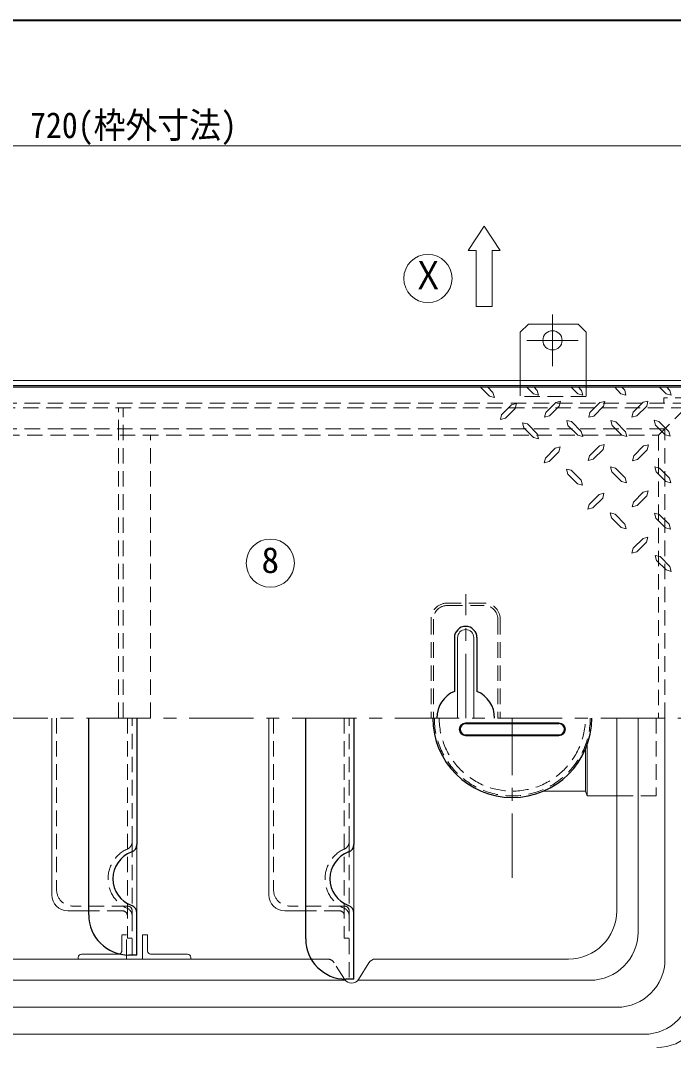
# Model space of a CAD drawing. Units: millimetres at full size, sheet at 1:8; details may follow other scales. Extents: x -1685 to 1555, y -1115 to 1133.
# Drawn here: x -841 to -434, y 494 to 1133 of the extents above; entities that cross this region are included whole.
import ezdxf
from ezdxf.enums import TextEntityAlignment as Align

# ---------------------------------------------------------------- set-up
doc = ezdxf.new("R2010")
doc.units = ezdxf.units.MM
doc.header["$LTSCALE"] = 8
doc.linetypes.add('CHAIN1', pattern=[8, 5, -1, 1, -1])
doc.linetypes.add('DASHED1', pattern=[1.8, 1.2, -0.6])
doc.layers.add('0-0_ﾚｲﾔ1', color=4, linetype='Continuous', lineweight=9)
doc.styles.add('ＭＳ ゴシック', font='')
doc.styles.get('ＭＳ ゴシック').set_extended_font_data('MS Gothic')

msp = doc.modelspace()

# ---------------------------------------------------------------- linework, layer by layer
at = {"layer": '0-0_ﾚｲﾔ1', "color": 1, "lineweight": 40}
msp.add_line((1555.424, 1133.018), (-1684.576, 1133.018), dxfattribs=at)
at = {"layer": '0-0_ﾚｲﾔ1'}
for p, q in [((-1129.576, 1055.018), (-409.576, 1055.018)), ((-524.576, 944.018), (-529.576, 939.018)), ((-524.576, 944.018), (-493.576, 944.018)), ((-488.576, 939.018), (-493.576, 944.018)), ((-529.576, 939.018), (-529.576, 909.018)), ((-488.576, 939.018), (-488.576, 909.018)), ((-554.645, 905.018), (-548.817, 899.329)), ((-525.674, 905.018), (-521.335, 900.679)), ((-521.239, 905.018), (-519.117, 902.897)), ((-519.117, 902.897), (-518.249, 899.907)), ((-498.192, 905.018), (-493.853, 900.679)), ((-493.66, 905.018), (-491.539, 902.897)), ((-491.539, 902.897), (-490.767, 899.811)), ((-471.029, 905.018), (-466.949, 900.775)), ((-466.66, 905.018), (-464.635, 902.993)), ((-464.635, 902.993), (-463.864, 900.004)), ((-443.132, 905.018), (-438.792, 900.679)), ((-438.696, 905.018), (-436.574, 902.897)), ((-436.574, 902.897), (-435.707, 899.811)), ((-518.249, 899.907), (-521.335, 900.679)), ((-490.767, 899.811), (-493.853, 900.679)), ((-463.864, 900.004), (-466.949, 900.775)), ((-435.707, 899.811), (-438.792, 900.679)), ((-538.885, 885.54), (-532.81, 891.615)), ((-513.717, 889.204), (-514.489, 886.215)), ((-511.403, 886.986), (-505.328, 893.061)), ((-486.235, 889.107), (-487.007, 886.118)), ((-483.921, 886.89), (-477.846, 892.965)), ((-459.332, 889.3), (-460.103, 886.311)), ((-457.017, 887.082), (-450.942, 893.157)), ((-541.199, 887.757), (-541.971, 884.768)), ((-538.885, 885.54), (-541.971, 884.768)), ((-527.41, 879.657), (-528.182, 882.743)), ((-525.192, 881.972), (-528.182, 882.743)), ((-525.192, 881.972), (-519.117, 875.8)), ((-511.403, 886.986), (-514.489, 886.215)), ((-499.928, 881.104), (-500.699, 884.19)), ((-497.71, 883.418), (-500.699, 884.19)), ((-497.71, 883.418), (-491.635, 877.247)), ((-483.921, 886.89), (-487.007, 886.118)), ((-472.446, 881.007), (-473.217, 884.093)), ((-470.228, 883.322), (-473.217, 884.093)), ((-470.228, 883.322), (-464.153, 877.15)), ((-457.017, 887.082), (-460.103, 886.311)), ((-445.542, 881.2), (-446.314, 884.286)), ((-443.324, 883.515), (-446.314, 884.286)), ((-443.324, 883.515), (-437.249, 877.343)), ((-527.41, 879.657), (-521.335, 873.582)), ((-519.117, 875.8), (-518.249, 872.811)), ((-499.928, 881.104), (-493.853, 875.029)), ((-491.635, 877.247), (-490.767, 874.257)), ((-472.446, 881.007), (-466.371, 874.932)), ((-464.153, 877.15), (-463.285, 874.161)), ((-445.542, 881.2), (-439.467, 875.125)), ((-437.249, 877.343), (-436.382, 874.354)), ((-518.249, 872.811), (-521.335, 873.582)), ((-490.767, 874.257), (-493.853, 875.029)), ((-463.285, 874.161), (-466.371, 874.932)), ((-436.382, 874.354), (-439.467, 875.125)), ((-511.692, 858.54), (-505.617, 864.615)), ((-484.21, 859.986), (-478.135, 866.061)), ((-456.728, 859.89), (-450.653, 865.965)), ((-514.007, 860.757), (-514.778, 857.768)), ((-511.692, 858.54), (-514.778, 857.768)), ((-486.524, 862.204), (-487.296, 859.215)), ((-484.21, 859.986), (-487.296, 859.215)), ((-459.042, 862.107), (-459.814, 859.118)), ((-456.728, 859.89), (-459.814, 859.118)), ((-500.121, 850.825), (-500.892, 853.911)), ((-497.903, 853.14), (-500.892, 853.911)), ((-500.121, 850.825), (-494.046, 844.75)), ((-497.903, 853.14), (-491.828, 846.968)), ((-472.639, 852.272), (-473.41, 855.357)), ((-470.421, 854.586), (-473.41, 855.357)), ((-472.639, 852.272), (-466.564, 846.197)), ((-470.421, 854.586), (-464.346, 848.415)), ((-445.157, 852.175), (-445.928, 855.261)), ((-442.939, 854.49), (-445.928, 855.261)), ((-445.157, 852.175), (-439.082, 846.1)), ((-442.939, 854.49), (-436.864, 848.318)), ((-490.96, 843.979), (-494.046, 844.75)), ((-491.828, 846.968), (-490.96, 843.979)), ((-463.478, 845.425), (-466.564, 846.197)), ((-464.346, 848.415), (-463.478, 845.425)), ((-435.996, 845.329), (-439.082, 846.1)), ((-436.864, 848.318), (-435.996, 845.329)), ((-456.921, 831.154), (-450.846, 837.229)), ((-486.717, 831.925), (-487.489, 828.936)), ((-484.403, 829.707), (-478.328, 835.782)), ((-459.235, 833.372), (-460.007, 830.382)), ((-456.921, 831.154), (-460.007, 830.382)), ((-484.403, 829.707), (-487.489, 828.936)), ((-472.832, 823.536), (-473.603, 826.622)), ((-470.614, 825.85), (-473.603, 826.622)), ((-470.614, 825.85), (-464.539, 819.679)), ((-445.349, 823.44), (-446.121, 826.525)), ((-443.132, 825.754), (-446.121, 826.525)), ((-443.132, 825.754), (-437.057, 819.582)), ((-472.832, 823.536), (-466.757, 817.461)), ((-464.539, 819.679), (-463.671, 816.69)), ((-445.349, 823.44), (-439.274, 817.365)), ((-437.057, 819.582), (-436.189, 816.593)), ((-463.671, 816.69), (-466.757, 817.461)), ((-436.189, 816.593), (-439.274, 817.365)), ((-457.114, 802.418), (-451.039, 808.493)), ((-459.428, 804.636), (-460.199, 801.647)), ((-457.114, 802.418), (-460.199, 801.647)), ((-442.649, 799.429), (-445.735, 800.2)), ((-444.867, 797.115), (-445.735, 800.2)), ((-442.649, 799.429), (-436.574, 793.354)), ((-444.867, 797.115), (-438.792, 791.136)), ((-436.574, 793.354), (-435.707, 790.268)), ((-435.707, 790.268), (-438.792, 791.136)), ((-821.076, 699.018), (-821.076, 589.018)), ((-686.076, 699.018), (-686.076, 589.018)), ((-456.365, 565.807), (-456.365, 699.018)), ((-563.591, 696.018), (-505.562, 696.018)), ((-563.591, 688.018), (-505.562, 688.018)), ((-488.076, 682.048), (-488.076, 650.518)), ((-515.083, 653.518), (-489.076, 653.518)), ((-469.576, 650.518), (-488.076, 650.518)), ((-768.076, 577.658), (-768.076, 620.378)), ((-633.076, 577.658), (-633.076, 620.378)), ((-811.076, 579.018), (-798.076, 579.018)), ((-676.076, 579.018), (-663.076, 579.018)), ((-638.408, 535.807), (-900.744, 535.807)), ((-486.365, 535.807), (-630.744, 535.807)), ((-452.788, 502.23), (-1086.365, 502.23))]:
    msp.add_line(p, q, dxfattribs=at)
at = {"layer": '0-0_ﾚｲﾔ1', "color": 7, "lineweight": 18}
for p, q in [((-562.076, 990.018), (-552.076, 1005.018)), ((-552.076, 1005.018), (-542.076, 990.018)), ((-562.076, 990.018), (-557.076, 990.018)), ((-557.076, 990.018), (-557.076, 955.018)), ((-547.076, 990.018), (-542.076, 990.018)), ((-409.576, 909.018), (-1129.576, 909.018)), ((-412.576, 906.018), (-1126.576, 906.018)), ((-568.576, 749.018), (-568.576, 699.018)), ((-558.576, 749.018), (-558.576, 699.018)), ((-469.576, 579.018), (-469.576, 699.018)), ((-761.576, 554.018), (-761.576, 564.018)), ((-804.576, 550.018), (-804.576, 549.018)), ((-802.576, 552.018), (-779.576, 552.018)), ((-774.576, 549.018), (-774.576, 551.563)), ((-736.576, 552.018), (-759.576, 552.018)), ((-734.576, 550.018), (-734.576, 549.018)), ((-659.727, 549.018), (-879.176, 549.018)), ((-623.801, 546.692), (-630.352, 536.344)), ((-619.576, 549.018), (-499.576, 549.018)), ((-638.92, 536.532), (-638.801, 536.344))]:
    msp.add_line(p, q, dxfattribs=at)
at = {"layer": '0-0_ﾚｲﾔ1', "linetype": 'CHAIN1'}
for p, q in [((-509.576, 950.018), (-509.576, 918.018)), ((-493.576, 934.018), (-525.576, 934.018)), ((-563.576, 699.018), (-563.576, 776.018)), ((-1375.576, 699.018), (-114.576, 699.018)), ((-534.576, 599.518), (-534.576, 699.018))]:
    msp.add_line(p, q, dxfattribs=at)
at = {"layer": '0-0_ﾚｲﾔ1', "linetype": 'DASHED1'}
for p, q in [((-529.576, 909.018), (-529.576, 899.018)), ((-488.576, 909.018), (-488.576, 899.018)), ((-488.576, 899.018), (-529.576, 899.018)), ((-440.376, 898.218), (-440.376, 895.018)), ((-423.576, 898.218), (-440.376, 898.218)), ((-1112.576, 892.018), (-426.576, 892.018)), ((-779.576, 875.018), (-779.576, 892.018)), ((-776.576, 699.018), (-776.576, 892.018)), ((-439.576, 879.018), (-1099.576, 879.018)), ((-439.576, 699.018), (-439.576, 879.018)), ((-818.076, 699.018), (-818.076, 592.018)), ((-774.076, 699.018), (-774.076, 562.018)), ((-683.076, 699.018), (-683.076, 592.018)), ((-639.076, 699.018), (-639.076, 562.018)), ((-445.076, 699.018), (-445.076, 650.518)), ((-445.076, 650.518), (-469.576, 650.518)), ((-771.076, 622.067), (-771.076, 575.969)), ((-636.076, 622.067), (-636.076, 575.969)), ((-774.076, 582.018), (-808.076, 582.018)), ((-639.076, 582.018), (-673.076, 582.018)), ((-777.076, 579.018), (-798.076, 579.018)), ((-642.076, 579.018), (-663.076, 579.018)), ((-774.576, 564.018), (-777.576, 564.018)), ((-777.576, 554.018), (-777.576, 564.018)), ((-774.576, 551.563), (-774.576, 564.018)), ((-774.076, 562.018), (-771.076, 562.018)), ((-639.076, 562.018), (-636.076, 562.018)), ((-649.576, 549.018), (-659.727, 549.018)), ((-638.92, 536.532), (-645.352, 546.692))]:
    msp.add_line(p, q, dxfattribs=at)
at = {"layer": '0-0_ﾚｲﾔ1', "color": 5, "lineweight": 25}
for p, q in [((-1125.576, 905.018), (-413.576, 905.018)), ((-570.576, 749.018), (-570.576, 715.601)), ((-556.576, 749.018), (-556.576, 715.601)), ((-798.076, 576.518), (-798.076, 699.018)), ((-768.076, 699.018), (-768.076, 620.378)), ((-663.076, 561.518), (-663.076, 699.018)), ((-633.076, 699.018), (-633.076, 620.378)), ((-563.591, 695.518), (-505.562, 695.518)), ((-563.591, 688.518), (-505.562, 688.518)), ((-768.076, 551.518), (-768.076, 577.658)), ((-633.076, 536.518), (-633.076, 577.658)), ((-768.076, 551.518), (-773.076, 551.518)), ((-633.076, 536.518), (-638.076, 536.518))]:
    msp.add_line(p, q, dxfattribs=at)
at = {"layer": '0-0_ﾚｲﾔ1', "color": 7, "linetype": 'DASHED1', "lineweight": 18}
for p, q in [((-425.176, 895.018), (-1113.976, 895.018)), ((-443.576, 875.018), (-424.045, 894.55)), ((-1095.576, 875.018), (-443.576, 875.018)), ((-779.576, 699.018), (-779.576, 875.018)), ((-759.576, 699.018), (-759.576, 875.018)), ((-443.576, 875.018), (-443.576, 699.018)), ((-552.076, 770.518), (-575.076, 770.518)), ((-575.076, 769.018), (-552.076, 769.018)), ((-585.076, 760.518), (-585.076, 699.018)), ((-583.576, 760.518), (-583.576, 699.018)), ((-543.576, 760.518), (-543.576, 699.018)), ((-542.076, 760.518), (-542.076, 699.018)), ((-771.076, 622.067), (-771.076, 699.018)), ((-636.076, 622.067), (-636.076, 699.018)), ((-771.076, 575.969), (-771.076, 551.518)), ((-636.076, 575.969), (-636.076, 536.518))]:
    msp.add_line(p, q, dxfattribs=at)
at = {"layer": '0-0_ﾚｲﾔ1', "color": 3, "lineweight": 18}
for p, q in [((-439.576, 549.018), (-439.576, 699.018)), ((-469.576, 519.018), (-1069.576, 519.018))]:
    msp.add_line(p, q, dxfattribs=at)
at = {"layer": '0-0_ﾚｲﾔ1', "color": 7, "lineweight": 18}
for points in [[(-547.076, 990.018), (-547.076, 955.018), (-557.076, 955.018)], [(-764.576, 549.018), (-764.576, 564.018), (-761.576, 564.018)]]:
    msp.add_lwpolyline(points, dxfattribs=at)
at = {"layer": '0-0_ﾚｲﾔ1'}
for points in [[(-550.071, 905.018), (-546.599, 901.547), (-545.732, 898.461), (-548.817, 899.329)], [(-541.199, 887.757), (-535.028, 893.929), (-532.039, 894.7), (-532.81, 891.615)], [(-513.717, 889.204), (-507.546, 895.375), (-504.557, 896.147), (-505.328, 893.061)], [(-486.235, 889.107), (-480.064, 895.279), (-477.074, 896.05), (-477.846, 892.965)], [(-459.332, 889.3), (-453.16, 895.472), (-450.171, 896.243), (-450.942, 893.157)], [(-486.524, 862.204), (-480.353, 868.375), (-477.364, 869.147), (-478.135, 866.061)], [(-459.042, 862.107), (-452.871, 868.279), (-449.882, 869.05), (-450.653, 865.965)], [(-514.007, 860.757), (-507.835, 866.929), (-504.846, 867.7), (-505.617, 864.615)], [(-486.717, 831.925), (-480.546, 838.097), (-477.557, 838.868), (-478.328, 835.782)], [(-459.235, 833.372), (-453.064, 839.543), (-450.074, 840.315), (-450.846, 837.229)], [(-459.428, 804.636), (-453.257, 810.807), (-450.267, 811.579), (-451.039, 808.493)], [(-489.076, 679.525), (-489.076, 653.518), (-488.076, 650.518)]]:
    msp.add_lwpolyline(points, dxfattribs=at)
at = {"layer": '0-0_ﾚｲﾔ1', "color": 7, "lineweight": 18}
for centre in [(-587.076, 972.518), (-685.129, 795.398)]:
    msp.add_circle(centre, 15, dxfattribs=at)
at = {"layer": '0-0_ﾚｲﾔ1'}
msp.add_circle((-509.576, 934.018), 6, dxfattribs=at)
at = {"layer": '0-0_ﾚｲﾔ1', "color": 7, "linetype": 'DASHED1', "lineweight": 18}
for centre, radius, start, end in [((-575.076, 760.518), 10, 90, 180), ((-575.076, 760.518), 8.5, 90, 180), ((-552.076, 760.518), 10, 0, 90), ((-552.076, 760.518), 8.5, 0, 90), ((-534.576, 699.018), 48.5, 180, 0), ((-534.576, 699.018), 45.5, 180, 0), ((-776.076, 622.067), 5, 293.88854, 0), ((-641.076, 622.067), 5, 293.88854, 0), ((-765.868, 599.018), 20.208, 113.88854, 246.11146), ((-630.868, 599.018), 20.208, 113.88854, 246.11146), ((-776.076, 575.969), 5, 0, 66.11146), ((-641.076, 575.969), 5, 0, 66.11146)]:
    msp.add_arc(centre, radius, start, end, dxfattribs=at)
at = {"layer": '0-0_ﾚｲﾔ1', "color": 5, "lineweight": 25}
for centre, radius, start, end in [((-563.576, 749.018), 7, 0, 180), ((-563.576, 699.018), 18, 112.88538, 180), ((-563.576, 699.018), 18, 0, 67.11462), ((-534.576, 699.018), 49.5, 180, 0), ((-563.591, 692.018), 3.5, 90, 270), ((-505.562, 692.018), 3.5, 270, 90), ((-773.076, 620.378), 5, 289.84334, 0), ((-638.076, 620.378), 5, 289.84334, 0), ((-765.368, 599.018), 17.708, 109.84334, 250.15666), ((-630.368, 599.018), 17.708, 109.84334, 250.15666), ((-773.076, 577.658), 5, 0, 70.15666), ((-638.076, 577.658), 5, 0, 70.15666), ((-773.076, 576.518), 25, 180, 270), ((-638.076, 561.518), 25, 180, 270)]:
    msp.add_arc(centre, radius, start, end, dxfattribs=at)
at = {"layer": '0-0_ﾚｲﾔ1', "color": 7, "lineweight": 18}
for centre, radius, start, end in [((-563.576, 749.018), 5, 0, 180), ((-499.576, 579.018), 30, 270, 0), ((-802.576, 550.018), 2, 90, 180), ((-779.576, 554.018), 2, 270, 293.18039), ((-759.576, 554.018), 2, 180, 270), ((-736.576, 550.018), 2, 0, 90), ((-619.576, 544.018), 5, 90, 147.66647), ((-634.576, 539.018), 5, 212.33353, 327.66647), ((-444.576, 524.018), 30, 270, 0)]:
    msp.add_arc(centre, radius, start, end, dxfattribs=at)
at = {"layer": '0-0_ﾚｲﾔ1'}
for centre, radius, start, end in [((-563.591, 692.018), 4, 90, 270), ((-505.562, 692.018), 4, 270, 90), ((-811.076, 589.018), 10, 180, 270), ((-676.076, 589.018), 10, 180, 270), ((-486.365, 565.807), 30, 270, 0), ((-452.788, 532.23), 30, 270, 0)]:
    msp.add_arc(centre, radius, start, end, dxfattribs=at)
at = {"layer": '0-0_ﾚｲﾔ1', "linetype": 'DASHED1'}
for centre, radius, start, end in [((-808.076, 592.018), 10, 180, 270), ((-673.076, 592.018), 10, 180, 270), ((-774.076, 579.018), 3, 0, 90), ((-639.076, 579.018), 3, 0, 90), ((-777.076, 576.018), 3, 0, 90), ((-642.076, 576.018), 3, 0, 90), ((-779.576, 554.018), 2, 293.18039, 0), ((-649.576, 544.018), 5, 32.33353, 90)]:
    msp.add_arc(centre, radius, start, end, dxfattribs=at)
at = {"layer": '0-0_ﾚｲﾔ1', "color": 3, "lineweight": 18}
msp.add_arc((-469.576, 549.018), 30, 270, 0, dxfattribs=at)

# ---------------------------------------------------------------- texts
at = {"layer": '0-0_ﾚｲﾔ1', "color": 7, "style": 'ＭＳ ゴシック'}
for s, height, width, p in [('720(枠外寸法)', 16.13, 0.9, (-834.576, 1055.018)), ('Ｘ', 17.6, 0.85, (-597.076, 960.518))]:
    msp.add_text(s, height=height, dxfattribs=dict(at, width=width)).set_placement(p, align=Align.BOTTOM_LEFT)
msp.add_text('8', height=16.13, dxfattribs=at).set_placement((-690.629, 784.398), align=Align.BOTTOM_LEFT)

doc.saveas('drawing.dxf')
